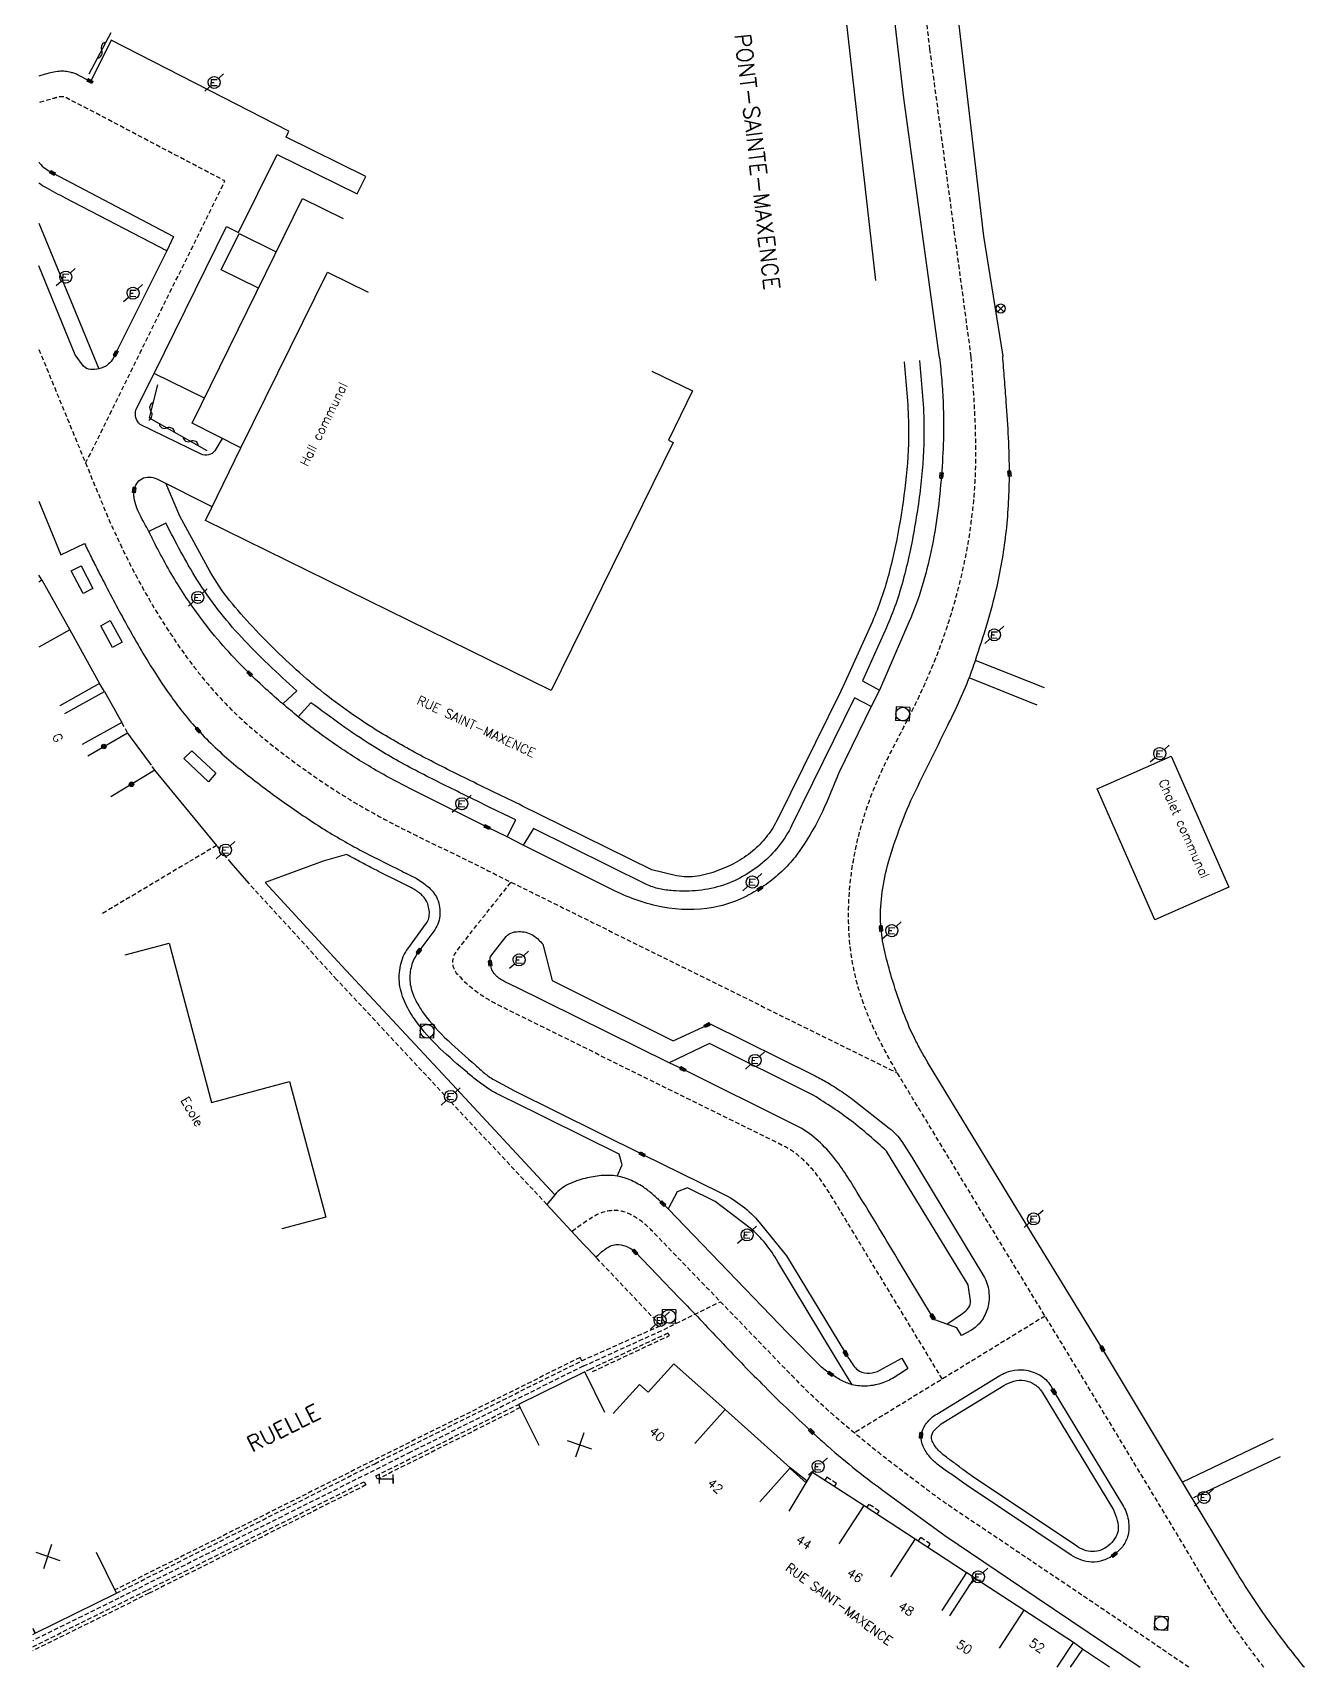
# Model space of a CAD drawing. Header units: millimetres. Extents: x 169000 to 170001, y 126000 to 127001.
# Drawn here: x 169000 to 169140.2, y 126000 to 126180.2 of the extents above; entities that cross this region are included whole.
import ezdxf
from ezdxf.enums import TextEntityAlignment as Align

# ---------------------------------------------------------------- set-up
doc = ezdxf.new("R2010")
doc.units = ezdxf.units.MM
doc.linetypes.add('DASHED', pattern=[0.75, 0.5, -0.25])
doc.layers.get('0').update_dxf_attribs({"linetype": 'CONTINUOUS'})
for name, color, linetype in [('W0001', 6, 'DASHED'), ('W0008', 7, 'CONTINUOUS'), ('W0100', 7, 'CONTINUOUS'), ('W0112', 1, 'DASHED'), ('W0302', 3, 'CONTINUOUS'), ('W0310', 3, 'CONTINUOUS'), ('W0322', 7, 'CONTINUOUS'), ('W0400', 7, 'CONTINUOUS'), ('W0420', 7, 'CONTINUOUS'), ('W0469', 7, 'CONTINUOUS'), ('W0471', 7, 'CONTINUOUS'), ('W0989', 7, 'CONTINUOUS'), ('W0991', 7, 'CONTINUOUS'), ('W1102', 7, 'CONTINUOUS'), ('W1474', 7, 'CONTINUOUS')]:
    doc.layers.add(name, color=color, linetype=linetype)
doc.styles.get("Standard").update_dxf_attribs({"font": 'romans.shx', "width": 0.85})

# ---------------------------------------------------------------- blocks, each defined once
blk = doc.blocks.new('T400')
for p, q in [((-0.15, 0.3), (0.15, 0.3)), ((-0.15, -0.25), (-0.15, 0.3)), ((-0.15, 0.15), (0.15, 0.15)), ((-0.15, 0), (0.15, 0)), ((0.15, 0.3), (0.15, -0.25)), ((-0.15, -0.15), (0.15, -0.15)), ((-0.15, -0.25), (-0.15, -0.3)), ((-0.15, -0.3), (0.15, -0.3)), ((0.15, -0.3), (0.15, -0.25))]:
    blk.add_line(p, q)
blk = doc.blocks.new('T471')
for p, q in [((-0.333334, 0.333334), (-0.333334, -0.333334)), ((-0.333334, 0.333334), (0.333334, 0.333334)), ((-0.333334, 0), (0, 0)), ((0.500001, 0.500001), (1.000002, 1.000002)), ((-0.500001, -0.500001), (-1.000002, -1.000002)), ((-0.333334, -0.333334), (0.333334, -0.333334))]:
    blk.add_line(p, q)
blk.add_ellipse((0, 0), major_axis=(0.471405, 0.471405), ratio=1, start_param=5.4977871438, end_param=11.780972451)
blk = doc.blocks.new('T420')
for p, q in [((0.75, 0.75), (-0.75, 0.75)), ((-0.75, 0.75), (-0.75, -0.75)), ((0.75, 0.75), (0.75, -0.75)), ((0.75, -0.75), (-0.75, -0.75))]:
    blk.add_line(p, q)
blk.add_ellipse((0, 0), major_axis=(-0.53, 0.53), ratio=1, start_param=3.926991, end_param=10.210176)
blk = doc.blocks.new('t310o')
at = {"color": 0, "linetype": 'Continuous'}
for centre, start, end in [((-0.5, 0.38), 216.8699, 323.1304), ((0.5, -0.37), 36.8699, 143.1303)]:
    blk.add_arc(centre, 0.625, start, end, dxfattribs=at)
blk = doc.blocks.new('t322o')
at = {"color": 0, "linetype": 'Continuous'}
for radius in [0.25, 0.15]:
    blk.add_circle((0, 0), radius, dxfattribs=at)
blk = doc.blocks.new('T469')
at = {"color": 0, "linetype": 'Continuous', "flags": 128}
for points in [[(-0.35, 0.35), (0.35, -0.35)], [(-0.35, -0.35), (0.35, 0.35)]]:
    blk.add_lwpolyline(points, dxfattribs=at)
at = {"color": 0, "linetype": 'Continuous'}
blk.add_circle((0, 0), 0.5, dxfattribs=at)
blk = doc.blocks.new('t991o')
at = {"color": 0, "linetype": 'Continuous'}
for p, q in [((-1, 1), (1, -1)), ((-1, -1), (1, 1))]:
    blk.add_line(p, q, dxfattribs=at)
blk = doc.blocks.new('T1474')
at = {"color": 0, "linetype": 'Continuous', "flags": 128}
for points in [[(-0.75, -0.5), (-0.75, 0.5)], [(-0.75, 0), (0.75, 0)], [(0.75, 0), (0.75, -0.5), (0.75, 0.5)]]:
    blk.add_lwpolyline(points, dxfattribs=at)

msp = doc.modelspace()

# ---------------------------------------------------------------- linework, layer by layer
at = {"layer": 'W0001'}
for points in [[(169103.49, 126144.49), (169098.94, 126178.38), (169095.07, 126211.55), (169092.39, 126234.48), (169087.93, 126271.92), (169085.69, 126291.34), (169082.89, 126315.48), (169080.3, 126337.54), (169078.55, 126352.46), (169077.59, 126359.17), (169074.9, 126365.72), (169070.63, 126370.93), (169066.46, 126374.04), (169061.43, 126376.2), (169058.05, 126376.75), (169053.25, 126375.98), (169025.21, 126366.4), (169019.36, 126364.23), (169016.3, 126362.04), (169012.41, 126358.02), (169008.78, 126354.4), (169005.1, 126351.47), (169001.87, 126349.78), (169000, 126348.95)], [(169060.71, 126033.2), (169053.29, 126029.52), (169041.68, 126023.72), (169028.2, 126016.98), (169009.51, 126007.63), (169000, 126002.93)]]:
    msp.add_lwpolyline(points, dxfattribs=at)
at = {"layer": 'W0001', "flags": 128}
for points in [[(169005.84, 126132.76), (169011.3, 126143.81), (169021.2, 126163.87), (169005.49, 126172.12), (169003.73, 126173.03, 0.0757), (169003.43, 126173.13, 0.0547), (169003.11, 126173.15, 0.0519), (169002.64, 126173.07, 0.009), (169002.19, 126172.94), (169000.68, 126172.49)], [(169000.68, 126145.3), (169008.45, 126126.41, 0.0016), (169009.32, 126124.53, 0.0048), (169010.22, 126122.65, 0.0175), (169012.83, 126117.76, 0.0183), (169015.79, 126113.07, 0.0174), (169018.3, 126109.65, 0.0237), (169021.07, 126106.45, 0.0242), (169024.35, 126103.37, 0.0153), (169027.86, 126100.54, 0.0134), (169031.86, 126097.67, 0.0163), (169036.02, 126095.05, 0.0155), (169041.04, 126092.33, 0.0051), (169046.19, 126089.82), (169050.21, 126087.83), (169054.24, 126085.83, 0.0001), (169058.26, 126083.84, 0.0001), (169062.29, 126081.85), (169095.38, 126065.5), (169095.38, 126065.5)], [(169135.77, 126000, -0.000996), (169135.42, 126000.45, -0.0075), (169133.47, 126003.08, -0.0094), (169131.6, 126005.78, -0.0114), (169129.86, 126008.54), (169123.49, 126019.17), (169115.29, 126032.75), (169107.14, 126046.1), (169097.81, 126061.48, -0.0019), (169095.84, 126064.72, -0.0115), (169093.96, 126068.02, -0.0215), (169092.31, 126071.42, -0.0318), (169091.04, 126074.96, -0.0501), (169090.06, 126080.44, -0.043), (169090.12, 126086.09, -0.0383), (169091.09, 126091.71, -0.0363), (169092.87, 126097.09, -0.0203), (169094.93, 126101.48, 0.0034), (169097.13, 126105.77, 0.0134), (169098.81, 126109.39, 0.0148), (169100.29, 126113.12, 0.0183), (169101.72, 126117.6, 0.0187), (169102.83, 126122.18, 0.0194), (169103.58, 126126.83, 0.0202), (169103.96, 126131.51, 0.0126), (169104, 126134.75, 0.009), (169103.91, 126138, 0.0054), (169103.72, 126141.24, 0.0018), (169103.49, 126144.49), (169103.49, 126144.49)], [(169100.31, 126031.78), (169093.09, 126043.68, -0.0004), (169090.73, 126047.57, 0.0014), (169088.37, 126051.46, 0.0107), (169087.25, 126053.23, 0.0299), (169085.98, 126054.91, 0.0434), (169084.5, 126056.36, 0.0567), (169082.77, 126057.49), (169069.04, 126064.26), (169052.06, 126072.66, -0.0077), (169050.96, 126073.21, -0.0197), (169049.84, 126073.87, -0.0733), (169047.08, 126076.17, -0.3678), (169046.61, 126078.75), (169048.28, 126080.95), (169052.75, 126086.57), (169052.75, 126086.57)], [(169127.5, 126000), (169125.34, 126001.46), (169112.6, 126010.05), (169101.76, 126017.34, -0.0092), (169099.69, 126018.79, -0.0042), (169097.67, 126020.3, -0.0054), (169093.62, 126023.4, -0.0092), (169089.67, 126026.62, -0.0107), (169086.58, 126029.35, -0.0142), (169083.64, 126032.23), (169068.25, 126048.17, 0.0631), (169066.45, 126049.63, 0.1158), (169064.39, 126050.37, 0.1476), (169061.9, 126049.71, 0.0374), (169059.48, 126048.03), (169059.48, 126048.03)]]:
    msp.add_lwpolyline(points, format="xyb", dxfattribs=at)
for points in [[(169060.71, 126033.2), (169069.65, 126037.26), (169075.84, 126040.3), (169075.84, 126040.3)], [(169111.64, 126038.73), (169104.54, 126034.38), (169098.1, 126030.43), (169090.64, 126025.86), (169090.64, 126025.86)]]:
    msp.add_lwpolyline(points, dxfattribs=at)
at = {"layer": 'W0008'}
for p, q in [((169018.93, 126139.93), (169013.4, 126142.65)), ((169001.01, 126119.88), (169000.68, 126120.41)), ((169111.56, 126107.98), (169103.96, 126111.02)), ((169007.91, 126107.59), (169007.38, 126108.45)), ((169110.75, 126106.08), (169103.27, 126109.08)), ((169013.1, 126099.45), (169010.78, 126102.58)), ((169020.29, 126090.62), (169013.47, 126098.9)), ((169023.86, 126086.4), (169021.89, 126088.68)), ((169136.8, 126025.19), (169126.78, 126020.42)), ((169085.39, 126020.54), (169083.53, 126021.98)), ((169128.04, 126018.71), (169137.6, 126023.26)), ((169103.82, 126009.88), (169102.98, 126010.46)), ((169115.78, 126002.01), (169114.77, 126002.73))]:
    msp.add_line(p, q, dxfattribs=at)
for points in [[(169061.43, 126379.66), (169064.97, 126378.51), (169068.71, 126376.62), (169071.89, 126374.55), (169076.35, 126369.89), (169079.48, 126364.55), (169081.12, 126359.55), (169081.68, 126355.79), (169083.93, 126336.38), (169088.55, 126297.19), (169091.48, 126272.16), (169092.92, 126260.27), (169099.57, 126203.1), (169104.86, 126157.77), (169106.97, 126144.57)], [(169100.01, 126144.41), (169096.05, 126173.01), (169092.64, 126202.43), (169091.63, 126211.04), (169090.85, 126213.48), (169088.98, 126216.14), (169086.63, 126218.05), (169083.85, 126219.06), (169081.28, 126219.25), (169080.32, 126219.16), (169071.85, 126217.75), (169070.76, 126217.27), (169069.82, 126216.23), (169069.17, 126215.13), (169064.2, 126205.05), (169054.05, 126210.02)], [(169000.68, 126159.21), (169007.29, 126143.17), (169007.29, 126143.17)], [(169005.33, 126121.45), (169006.63, 126118.95), (169005.56, 126118.4), (169004.25, 126120.9), (169005.33, 126121.45), (169005.33, 126121.45)], [(169008.53, 126115.42), (169009.86, 126113.02), (169008.8, 126112.43), (169007.51, 126114.83), (169008.53, 126115.42), (169008.53, 126115.42)], [(169017.55, 126101.03), (169020.18, 126098.6), (169019.4, 126097.64), (169016.65, 126100.2), (169017.55, 126101.03), (169017.55, 126101.03)], [(169062.27, 126045.03), (169061.21, 126046.17), (169060.72, 126046.69), (169056.71, 126051.02), (169056.71, 126051.02)]]:
    msp.add_lwpolyline(points, dxfattribs=at)
for points in [[(169020.9, 126135.49), (169020.1, 126134.12, -0.3438), (169018.57, 126133.76), (169011.84, 126137.04, -0.2871), (169011.39, 126138.65), (169013.4, 126142.65), (169021.37, 126158.84), (169022.7, 126158.21), (169026.96, 126166.79), (169035.77, 126162.45), (169036.75, 126164.35), (169027.94, 126168.69), (169028.23, 126169.38), (169021.01, 126173.07), (169008.64, 126179.39), (169006.41, 126174.87), (169006.31, 126174.88), (169005.02, 126175.54, 0.0284), (169004.64, 126175.71, 0.027), (169004.23, 126175.84, 0.0404), (169003.58, 126175.95, 0.0401), (169002.92, 126175.96, 0.0381), (169002.15, 126175.84, 0.0172), (169001.38, 126175.64), (169000.68, 126175.43)], [(169000.68, 126165.95, 0.011512), (169000.76, 126165.85, 0.074), (169001.41, 126165.24, 0.0333), (169002.19, 126164.77), (169015.53, 126157.75), (169014.79, 126156.17), (169009.15, 126144.86), (169009.15, 126144.86)], [(169014.79, 126156.17), (169003.62, 126161.99, 0.002), (169002.56, 126162.53, -0.0147), (169001.51, 126163.1, -0.014298), (169000.68, 126163.62, -0.014298)], [(169009.15, 126144.86, -0.0251), (169008.75, 126144.14, -0.0862), (169008.23, 126143.57, -0.0664), (169007.8, 126143.33, -0.042), (169007.29, 126143.17, -0.0785), (169006.36, 126143.1, -0.2116), (169005.62, 126143.46), (169004.69, 126144.72), (169000.68, 126154.51)], [(169100.01, 126144.41, -0.0031), (169100.24, 126141.87, -0.0093), (169100.4, 126139.32, -0.0172), (169100.42, 126135.37, -0.013), (169100.21, 126131.41, -0.0135), (169099.78, 126127.25, -0.0181), (169099.08, 126123.14, -0.023), (169098.05, 126119.11, -0.0281), (169096.63, 126115.22), (169093.38, 126107.74), (169092.47, 126105.92), (169088.9, 126098.61, -0.0134), (169087.08, 126094.36, -0.0408), (169084.83, 126090.38, -0.0134), (169084.22, 126089.54, -0.016), (169083.57, 126088.74, -0.0362), (169081.97, 126087.18, -0.0342), (169080.17, 126085.85, -0.0442), (169077.7, 126084.56, -0.0513), (169075.03, 126083.76, -0.0927), (169069.47, 126083.82, -0.069), (169064.17, 126085.62), (169054.1, 126090.64), (169052.32, 126091.55), (169050.1, 126092.64), (169041.53, 126096.93, -0.0095), (169039.27, 126098.11, -0.0093), (169037.05, 126099.38, -0.0174), (169033.07, 126101.95, -0.0183), (169029.28, 126104.8, -0.004), (169028.42, 126105.51, -0.0031), (169027.58, 126106.22, -0.0071), (169025.72, 126107.86, -0.0092), (169023.92, 126109.56, -0.0167), (169021.3, 126112.3, -0.0188), (169018.88, 126115.22, -0.0263), (169015.8, 126119.73, -0.0222), (169013.17, 126124.5, 0.0004), (169013, 126124.85, 0.0042), (169012.82, 126125.21, -0.0043), (169011.85, 126127.02, -0.0778), (169011.19, 126128.92, -0.0333), (169011.15, 126129.36, -0.0505), (169011.18, 126129.8, -0.0977), (169011.47, 126130.52, -0.1235), (169012.02, 126131.04, -0.132), (169012.85, 126131.23, -0.1079), (169013.68, 126131.02), (169019.77, 126127.97), (169019.77, 126127.97)], [(169097.78, 126144.09, -0.005), (169098.1, 126140.58, -0.0151), (169098.28, 126137.07, -0.029), (169098.02, 126131.21, -0.0199), (169097.19, 126125.36, -0.0222), (169095.99, 126119.89, -0.0381), (169094.14, 126114.63), (169091.52, 126108.75), (169093.38, 126107.74), (169093.38, 126107.74)], [(169140.23, 126000, -0.000157), (169140.17, 126000.07, -0.0058), (169138.22, 126002.55, -0.0075), (169136.34, 126005.09, -0.0091), (169134.54, 126007.69, -0.0108), (169132.85, 126010.35), (169126.78, 126020.42), (169117.96, 126035.11), (169109.43, 126049.03), (169098.69, 126066.73, -0.0107), (169097.93, 126068.04, -0.0123), (169097.23, 126069.38, -0.0256), (169095.84, 126072.66, -0.0149), (169094.72, 126076.07, -0.0165), (169094, 126078.74, -0.0353), (169093.55, 126081.45, -0.0462), (169093.59, 126084.7, -0.0344), (169094.15, 126087.92, -0.0278), (169095.35, 126091.79, -0.0093), (169096.83, 126095.57, 0.0002), (169098.86, 126099.68, 0.0005), (169100.88, 126103.79, 0.0061), (169102.14, 126106.41, 0.0177), (169103.27, 126109.08, 0.0065), (169103.62, 126110.04, 0.0029), (169103.96, 126111.02, 0.0085), (169105.25, 126115.06, 0.0165), (169106.34, 126119.15, 0.0148), (169106.94, 126122.22, 0.0141), (169107.37, 126125.33, 0.0135), (169107.62, 126128.47, 0.013), (169107.71, 126131.6, 0.0127), (169107.61, 126135.56, 0.0059), (169107.36, 126139.5, 0.0012), (169107.16, 126142.04, 0.0004), (169106.97, 126144.57), (169106.97, 126144.57)], [(169096.09, 126143.93, -0.0051), (169096.4, 126140.49, -0.0153), (169096.58, 126137.04, -0.0291), (169096.33, 126131.34, -0.0196), (169095.52, 126125.66, -0.022), (169094.36, 126120.39, -0.0384), (169092.59, 126115.32), (169089.97, 126109.46), (169089.1, 126107.61), (169082.16, 126093.53, -0.0492), (169081.04, 126091.73, -0.0482), (169079.6, 126090.18, -0.0505), (169077.71, 126088.83, -0.0407), (169075.57, 126087.84, -0.0522), (169073.29, 126087.22, -0.0963), (169071, 126087.28), (169068.28, 126087.92), (169055.97, 126094), (169054.02, 126094.96, 0.001), (169050.94, 126096.45, -0.0014), (169047.87, 126097.95, -0.0078), (169043.03, 126100.4, -0.0154), (169038.32, 126103.07, -0.0152), (169034.97, 126105.27, -0.0173), (169031.76, 126107.68, -0.0044), (169030.99, 126108.31, -0.0039), (169030.23, 126108.96, -0.0141), (169027.18, 126111.75, -0.0121), (169024.28, 126114.7, -0.0207), (169021.71, 126117.63, -0.0423), (169019.54, 126120.84), (169016.21, 126126.91), (169014.67, 126130.54), (169014.67, 126130.54)], [(169000.68, 126128.56), (169003.12, 126122.67), (169005.71, 126123.9, 0.0003), (169006.48, 126122.35, 0.001), (169007.26, 126120.81, 0.0072), (169009.89, 126115.81, 0.0125), (169012.7, 126110.92, 0.0181), (169015.29, 126106.99, 0.0298), (169018.23, 126103.34, 0.0331), (169022.15, 126099.62, 0.0166), (169026.45, 126096.28, 0.0119), (169030.64, 126093.36, 0.0195), (169034.98, 126090.72, 0.0072), (169036.79, 126089.75, 0.0029), (169038.63, 126088.82, 0.0006), (169040.45, 126087.91, 0.0002), (169042.28, 126087, -0.0308), (169043.56, 126086.09, -0.0993), (169044.52, 126084.93, -0.127), (169044.91, 126083.08, -0.148), (169044.34, 126081.32), (169042.59, 126078.95, 0.0031), (169042.46, 126078.77, 0.0101), (169042.34, 126078.59, 0.0886), (169041.72, 126077.12, 0.0827), (169041.61, 126075.5, 0.0833), (169042.13, 126073.74, 0.0458), (169043.09, 126072.13, 0.0478), (169045.8, 126069.09, 0.007), (169048.83, 126066.37, 0.0127), (169049.81, 126065.51, 0.0475), (169050.88, 126064.78), (169053.14, 126063.57), (169067.22, 126056.56), (169075.82, 126052.36, -0.0437), (169078.03, 126051.04, -0.0636), (169079.91, 126049.3), (169083.13, 126045.37), (169089.64, 126034.62, 0.0028), (169089.88, 126034.23, 0.0016), (169090.13, 126033.83, 0.0299), (169090.59, 126033.16, 0.0967), (169091.18, 126032.64, 0.1416), (169092.29, 126032.43, 0.1077), (169093.41, 126032.75), (169095.84, 126034.1), (169096.52, 126032.95, -0.0163), (169095.17, 126032.06, -0.0492), (169093.73, 126031.36, -0.0687), (169092.05, 126031.01, -0.0819), (169090.36, 126031.16, -0.0567), (169089.13, 126031.66, -0.0232), (169087.98, 126032.36, -0.0149), (169087.4, 126032.76, -0.0372), (169086.86, 126033.22), (169083.27, 126036.83), (169070.08, 126050.55, 0.0099), (169069.78, 126050.84, 0.0031), (169069.48, 126051.13, 0.0083), (169068.51, 126052.02, 0.0271), (169067.48, 126052.84, 0.0488), (169066.03, 126053.66, 0.0607), (169064.46, 126054.15, 0.0639), (169062.7, 126054.21, 0.0411), (169060.92, 126053.9, 0.0534), (169059.07, 126053.25, 0.1077), (169057.58, 126052.1), (169056.71, 126051.02), (169056.71, 126051.02)], [(169027.58, 126106.22), (169029.12, 126107.67, -0.0055), (169026, 126110.55, -0.0164), (169023.02, 126113.56, -0.0217), (169020.42, 126116.63, -0.024), (169018.11, 126119.93, -0.0167), (169016.34, 126122.99, -0.0056), (169014.7, 126126.13), (169012.82, 126125.21), (169012.82, 126125.21)], [(169052.32, 126091.55), (169053.27, 126093.43, -0.0003), (169050.19, 126094.92, -0.0008), (169047.12, 126096.43, -0.0074), (169042.2, 126098.9, -0.0191), (169037.43, 126101.62, -0.0141), (169034.02, 126103.92, -0.0047), (169030.69, 126106.35), (169029.28, 126104.8), (169029.28, 126104.8)], [(169092.47, 126105.92), (169090.63, 126106.87), (169083.69, 126092.78, -0.0495), (169082.39, 126090.7, -0.0464), (169080.72, 126088.91, -0.0498), (169078.57, 126087.34, -0.0522), (169076.16, 126086.24, -0.0536), (169073.43, 126085.66, -0.0464), (169070.61, 126085.62, -0.0348), (169069.11, 126085.83, -0.0603), (169067.7, 126086.32), (169055.22, 126092.48), (169054.1, 126090.64), (169054.1, 126090.64)], [(169064.46, 126054.15), (169065.02, 126055.39), (169064.68, 126056.57), (169052.71, 126062.49, -0.0029), (169051.5, 126063.09, -0.0217), (169050.32, 126063.75, -0.0262), (169049.1, 126064.62, -0.0093), (169047.93, 126065.57, -0.0169), (169044.91, 126068.24, -0.0454), (169042.25, 126071.26, -0.0468), (169041.1, 126073.19, -0.0789), (169040.46, 126075.33, -0.0841), (169040.56, 126077.39, -0.1043), (169041.37, 126079.23), (169043.4, 126081.99, 0.1704), (169043.74, 126083.29, 0.1243), (169043.33, 126084.64, 0.1006), (169042.52, 126085.47, 0.032), (169041.49, 126086.08, -0.0009), (169039.7, 126086.97, -0.0026), (169037.92, 126087.87, -0.0024), (169036.26, 126088.73, -0.0008), (169034.61, 126089.61), (169032.05, 126088.88), (169025.64, 126086.54), (169034.04, 126077.39), (169046.75, 126063.79), (169057.58, 126052.1), (169057.58, 126052.1)], [(169074.72, 126070.93), (169086.13, 126065.29, -0.0164), (169087.49, 126064.56, -0.0134), (169088.8, 126063.75, -0.0093), (169089.63, 126063.19, -0.0124), (169090.44, 126062.59), (169094.45, 126059.44, -0.0346), (169095.22, 126058.76, -0.0519), (169095.85, 126057.96), (169096.93, 126056.23), (169104.85, 126043.17, -0.1039), (169105.43, 126041.47, -0.0989), (169105.31, 126039.64, -0.0908), (169104.61, 126038.19, -0.1087), (169103.46, 126037.15), (169102.43, 126036.59), (169101.92, 126037.42), (169100.81, 126037.84), (169099.47, 126038.32), (169099.24, 126038.65), (169095.35, 126045.05, -0.0006), (169093, 126048.95, 0.0023), (169090.63, 126052.85, 0.0108), (169089.38, 126054.79, 0.0288), (169087.99, 126056.64, 0.0451), (169086.13, 126058.45, 0.0546), (169083.95, 126059.86), (169071.69, 126065.95), (169070.19, 126066.65), (169053.23, 126075.03, 0.0009), (169052.3, 126075.47, -0.0466), (169051.42, 126075.99, -0.0311), (169051.12, 126076.24, -0.0419), (169050.86, 126076.54, -0.0686), (169050.59, 126077.04, -0.0599), (169050.45, 126077.62, -0.0663), (169050.44, 126078.12, -0.1336), (169050.62, 126078.55), (169052.23, 126080.58, -0.1527), (169052.92, 126081.02, -0.0835), (169053.79, 126081.12, -0.0661), (169054.58, 126080.98, -0.0702), (169055.26, 126080.65, -0.0467), (169055.78, 126080.22, -0.0149), (169056.26, 126079.72), (169057.28, 126075.71), (169070.62, 126069.07), (169074.37, 126070.8), (169074.72, 126070.93), (169074.72, 126070.93)], [(169100.81, 126037.84), (169102.55, 126039.01, 0.0912), (169103.19, 126039.63, 0.192), (169103.42, 126040.42), (169103.14, 126042.18), (169094.16, 126056.91, 0.0051), (169092.24, 126058.62, 0.0154), (169090.25, 126060.25, 0.0149), (169088.22, 126061.69, 0.005), (169086.13, 126063.05), (169074.64, 126068.78), (169070.19, 126066.65), (169070.19, 126066.65)], [(169090.36, 126031.16), (169088.54, 126034.17), (169082.18, 126044.71, 0.0328), (169080.81, 126046.71, 0.0613), (169079.1, 126048.42), (169075.26, 126051.35), (169072.21, 126052.86), (169071.07, 126052.43), (169070.08, 126050.55), (169070.08, 126050.55)], [(169062.1, 126045.21, -0.0361), (169063.14, 126046.11, -0.1294), (169064.31, 126046.6, -0.1172), (169065.44, 126046.42, -0.1064), (169066.42, 126045.79), (169071.3, 126040.75, -0.0026), (169073.58, 126038.37, -0.0003), (169075.84, 126035.98, 0.0021), (169078.11, 126033.59, 0.0044), (169080.42, 126031.24, 0.0059), (169083.12, 126028.59, 0.005), (169085.88, 126026, 0.0021), (169086.78, 126025.18, 0.0034), (169087.68, 126024.37, 0.0125), (169090.82, 126021.75, 0.0107), (169094.08, 126019.28), (169100.57, 126014.55), (169110.67, 126007.73), (169122.14, 126000)], [(169101.25, 126021.32, -0.0184), (169100.03, 126022.17, -0.0527), (169098.92, 126023.21, -0.0713), (169098.2, 126024.34, -0.1329), (169097.97, 126025.57, -0.0813), (169098.18, 126026.28, -0.0538), (169098.58, 126026.93, -0.0458), (169099.09, 126027.48, -0.046), (169099.69, 126027.92), (169106.66, 126032.17, -0.08), (169107.93, 126032.69, -0.083), (169109.33, 126032.78, -0.1041), (169111.03, 126032.23, -0.1356), (169112.26, 126031.03), (169112.61, 126030.4), (169120.19, 126017.92, -0.0951), (169120.82, 126016.21, -0.1146), (169120.73, 126014.4, -0.0866), (169120.16, 126013.3, -0.0737), (169119.26, 126012.42, -0.0774), (169118.07, 126011.8, -0.0902), (169116.76, 126011.6, -0.0775), (169115.59, 126011.84, -0.0604), (169114.53, 126012.38), (169102.95, 126020.13), (169101.25, 126021.32), (169101.25, 126021.32)], [(169119.17, 126017.37, -0.0311), (169119.59, 126016.2, -0.1091), (169119.68, 126015.06, -0.1026), (169119.31, 126014.16, -0.0785), (169118.61, 126013.4, -0.0769), (169117.78, 126012.92, -0.0944), (169116.86, 126012.75, -0.0847), (169115.97, 126012.93, -0.0594), (169115.14, 126013.35), (169103.64, 126021.05, -0.0135), (169102.58, 126021.81, 0.003), (169101.54, 126022.59, -0.0123), (169100.5, 126023.36, -0.0583), (169099.57, 126024.29, -0.0571), (169099.25, 126024.81, -0.1151), (169099.12, 126025.39, -0.0922), (169099.21, 126025.8, -0.1029), (169099.44, 126026.15), (169100.18, 126026.85), (169107.08, 126031.06, -0.073), (169108.19, 126031.54, -0.1036), (169109.39, 126031.62, -0.1061), (169110.49, 126031.18, -0.1096), (169111.3, 126030.35), (169119.17, 126017.37), (169119.17, 126017.37)]]:
    msp.add_lwpolyline(points, format="xyb", dxfattribs=at)
at = {"layer": 'W0100'}
for points in [[(169068.27, 126142.92), (169072.76, 126140.72), (169070.1, 126135.28), (169070.61, 126135.04), (169057.18, 126107.68), (169019.07, 126126.45), (169022.97, 126134.46), (169017.57, 126137.17), (169029.75, 126161.93), (169034.24, 126159.73), (169034.24, 126159.73)], [(169024.89, 126152.05), (169020.79, 126154.06), (169022.77, 126158.07), (169026.86, 126156.05), (169026.86, 126156.05)], [(169022.97, 126134.46), (169032.5, 126153.82), (169036.98, 126151.61), (169036.98, 126151.61)], [(169000.68, 126119.69), (169001.01, 126119.88), (169004.09, 126114.38), (169007.38, 126108.45), (169003.01, 126106.02), (169003.01, 126106.02)], [(169003.54, 126105.16), (169007.91, 126107.59), (169009.82, 126104.17), (169005.45, 126101.74), (169005.45, 126101.74)], [(169123.75, 126082.42), (169117.38, 126096.84), (169125.55, 126100.45), (169131.92, 126086.03), (169123.75, 126082.42), (169123.75, 126082.42)], [(169010.21, 126078.55), (169015.04, 126079.84), (169019.73, 126062.28), (169028.32, 126064.58), (169032.31, 126049.64), (169027.48, 126048.35), (169027.48, 126048.35)], [(169063.1, 126028.1), (169060.89, 126032.59), (169053.58, 126028.99), (169055.8, 126024.5)], [(169064.01, 126028), (169066.92, 126031.17), (169067.86, 126030.33), (169070.69, 126033.47), (169076.35, 126028.41), (169083.53, 126021.98), (169080.19, 126018.25), (169080.19, 126018.25)], [(169083.41, 126017.23), (169085.3, 126020.35), (169086.01, 126021.5), (169091.68, 126017.83), (169097.31, 126014.16), (169102.98, 126010.46), (169100.25, 126006.27), (169100.25, 126006.27)], [(169000, 126004.3), (169000.27, 126003.76), (169009.24, 126008.16), (169007.03, 126012.65)], [(169112.99, 126000), (169114.77, 126002.73), (169103.82, 126009.88), (169101.09, 126005.69), (169101.09, 126005.69)], [(169118.74, 126000), (169115.78, 126002.01), (169114.42, 126000)]]:
    msp.add_lwpolyline(points, dxfattribs=at)
at = {"layer": 'W0112'}
for p, q in [((169013.47, 126098.9), (169013.1, 126099.45)), ((169061.21, 126046.17), (169060.72, 126046.69)), ((169037.72, 126022.45), (169060.54, 126033.8)), ((169037.84, 126021.1), (169053.58, 126028.99)), ((169053.58, 126028.99), (169053.76, 126028.63)), ((169009.24, 126008.17), (169037.72, 126022.45)), ((169012.66, 126008.52), (169036.55, 126020.46)), ((169000, 126002.27), (169012.66, 126008.52)), ((169000, 126003.62), (169000.27, 126003.76)), ((169000.27, 126003.76), (169000.09, 126004.11))]:
    msp.add_line(p, q, dxfattribs=at)
for points in [[(169010.78, 126102.58), (169010.46, 126103.02), (169009.82, 126104.17), (169009.82, 126104.17)], [(169021.89, 126088.68), (169021.17, 126089.57), (169020.29, 126090.62), (169017.16, 126088.75), (169007.55, 126083.02), (169007.55, 126083.02)], [(169056.71, 126051.02), (169045.97, 126062.49), (169033.52, 126075.84), (169023.86, 126086.4), (169023.86, 126086.4)], [(169060.54, 126033.8), (169069.25, 126037.68), (169062.27, 126045.03), (169062.27, 126045.03)], [(169061.73, 126032.6), (169070.23, 126036.58), (169070.05, 126036.84), (169061.5, 126032.88), (169060.89, 126032.59)], [(169060.54, 126033.8), (169060.36, 126034.16), (169037.54, 126022.8)], [(169053.76, 126028.63), (169038.02, 126020.74), (169037.84, 126021.1)], [(169037.54, 126022.8), (169009.06, 126008.53), (169009.24, 126008.17)], [(169036.55, 126020.46), (169036.73, 126020.1), (169012.83, 126008.16)], [(169088.42, 126019.94), (169088.63, 126020.27), (169087.57, 126020.97), (169087.35, 126020.64), (169087.35, 126020.64)], [(169093.11, 126016.9), (169093.33, 126017.23), (169092.19, 126017.97), (169091.97, 126017.64), (169091.97, 126017.64)], [(169098.73, 126013.24), (169098.97, 126013.61), (169097.91, 126014.31), (169097.66, 126013.93), (169097.66, 126013.93)], [(169012.83, 126008.16), (169000, 126001.82)], [(169000.09, 126004.11), (169000, 126004.07)]]:
    msp.add_lwpolyline(points, dxfattribs=at)
at = {"layer": 'W0302'}
msp.add_line((169092.98, 126152.89), (169086.19, 126212.88), dxfattribs=at)
at = {"layer": 'W0310'}
msp.add_line((169008.63, 126180.2), (169006.19, 126175.65), dxfattribs=at)
msp.add_lwpolyline([(169013.76, 126141.39), (169012.85, 126137.74), (169019.22, 126134.16), (169019.22, 126134.16)], dxfattribs=at)
at = {"layer": 'W0322'}
for p, q in [((169006.07, 126100.51), (169010.46, 126103.02)), ((169013.47, 126098.9), (169008.61, 126095.97)), ((169085.3, 126020.35), (169083.54, 126021.92))]:
    msp.add_line(p, q, dxfattribs=at)
at = {"layer": 'W1102'}
for p, q in [((169004.09, 126114.38), (169000.68, 126112.48)), ((169073.02, 126024.69), (169076.35, 126028.41)), ((169088.95, 126013.63), (169091.68, 126017.83)), ((169097.31, 126014.16), (169094.58, 126009.96)), ((169109.29, 126006.31), (169106.56, 126002.12))]:
    msp.add_line(p, q, dxfattribs=at)

# ---------------------------------------------------------------- block references
at = {"layer": 'W0310'}
for p, rotation in [((169007.61, 126178.3), 241.8690358691187), ((169013.03, 126138.48), 255.9171842239311), ((169014.8, 126136.64), 330.6979877367741), ((169017.42, 126135.17), 330.6979877367741)]:
    msp.add_blockref('t310o', p, dxfattribs=dict(at, rotation=rotation))
at = {"layer": 'W0322'}
for p, rotation in [((169007.85, 126101.53), 29.81116520521458), ((169010.9, 126097.35), 211.052116368301)]:
    msp.add_blockref('t322o', p, dxfattribs=dict(at, rotation=rotation))
at = {"layer": 'W0400'}
for p, rotation in [((169006.31, 126174.88), 242.7428), ((169002.19, 126164.77), 62.26440000000007), ((169009.15, 126144.86), 332.6532999999999), ((169100.21, 126131.41), 355.5014), ((169107.71, 126131.6), 187.5321), ((169011.18, 126129.8), 171.7916), ((169023.92, 126109.56), 225.7038), ((169018.23, 126103.34), 42.44990000000004), ((169050.1, 126092.64), 243.4404), ((169080.17, 126085.85), 302.576), ((169093.55, 126081.45), 184.6176), ((169042.59, 126078.95), 323.5861), ((169050.45, 126077.62), 187.1506), ((169074.37, 126070.8), 114.7475999999999), ((169071.69, 126065.95), 243.6019), ((169067.22, 126056.56), 63.53269999999995), ((169069.48, 126051.13), 226.8653), ((169066.42, 126045.79), 44.08130000000002), ((169099.24, 126038.65), 211.2537), ((169089.64, 126034.62), 31.20409999999999), ((169117.96, 126035.11), 211.5061), ((169087.98, 126032.36), 236.7234), ((169112.61, 126030.4), 31.30320000000003), ((169085.88, 126026), 47.40130000000001), ((169097.97, 126025.57), 175.9319), ((169119.26, 126012.42), 309.003)]:
    msp.add_blockref('T400', p, dxfattribs=dict(at, rotation=rotation))
at = {"layer": 'W0420', "rotation": 357.3824}
for p in [(169095.93, 126105.1), (169043.49, 126070.13), (169070.14, 126038.68), (169124.44, 126004.84)]:
    msp.add_blockref('T420', p, dxfattribs=at)
at = {"layer": 'W0469'}
msp.add_blockref('T469', (169106.75, 126149.81), dxfattribs=at)
at = {"layer": 'W0471', "rotation": 357.3824}
for p in [(169020.01, 126174.73), (169003.65, 126153.28), (169011.07, 126151.5), (169018.21, 126117.96), (169106.05, 126113.83), (169124.28, 126100.73), (169047.32, 126095.21), (169021.26, 126090.1), (169079.36, 126086.58), (169094.73, 126081.22), (169053.64, 126078), (169079.65, 126066.91), (169046.09, 126062.94), (169110.37, 126049.44), (169078.78, 126047.67), (169069.18, 126038.24), (169086.61, 126022.13), (169129.17, 126018.73), (169104.28, 126009.97)]:
    msp.add_blockref('T471', p, dxfattribs=at)
at = {"layer": 'W0991'}
for p, rotation in [((169060.33, 126024.51), 206.2400250324226), ((169001.67, 126012.24), 26.17511547241854)]:
    msp.add_blockref('t991o', p, dxfattribs=dict(at, rotation=rotation))
at = {"layer": 'W1474'}
msp.add_blockref('T1474', (169039.01, 126020.77), dxfattribs=at)

# ---------------------------------------------------------------- texts
at = {"layer": 'W0989'}
for s, height, rotation, p in [('RUE DE PONT-SAINTE-MAXENCE', 1.75, 276.6376, (169079.33, 126171)), ('RUE SAINT-MAXENCE', 1, 335.0593, (169048.92, 126103.73)), ('RUELLE', 1.75, 26.6318, (169027.66, 126026.39)), ('RUE SAINT-MAXENCE', 1, 323.6446, (169088.94, 126006.97))]:
    msp.add_text(s, height=height, rotation=rotation, dxfattribs=at).set_placement(p, align=Align.MIDDLE)
at = {"layer": 'W0991'}
for s, rotation, p in [('Hall communal', 63.8617, (169032.07, 126137.05)), ('G', 299.0875, (169002.75, 126102.48)), ('Chalet communal', 293.8331, (169126.97, 126092.46)), ('Ecole', 299.771, (169017.6, 126061.26)), ('40', 318.2716, (169068.86, 126025.71)), ('42', 318.1212, (169075.27, 126019.98)), ('44', 327.0572, (169085.04, 126013.79)), ('46', 326.9235, (169090.68, 126010.13)), ('48', 326.8864, (169096.33, 126006.45)), ('50', 326.8528, (169102.73, 126002.23)), ('52', 326.8532, (169110.76, 126002.39))]:
    msp.add_text(s, height=1, rotation=rotation, dxfattribs=at).set_placement(p, align=Align.MIDDLE)

doc.saveas('drawing.dxf')
